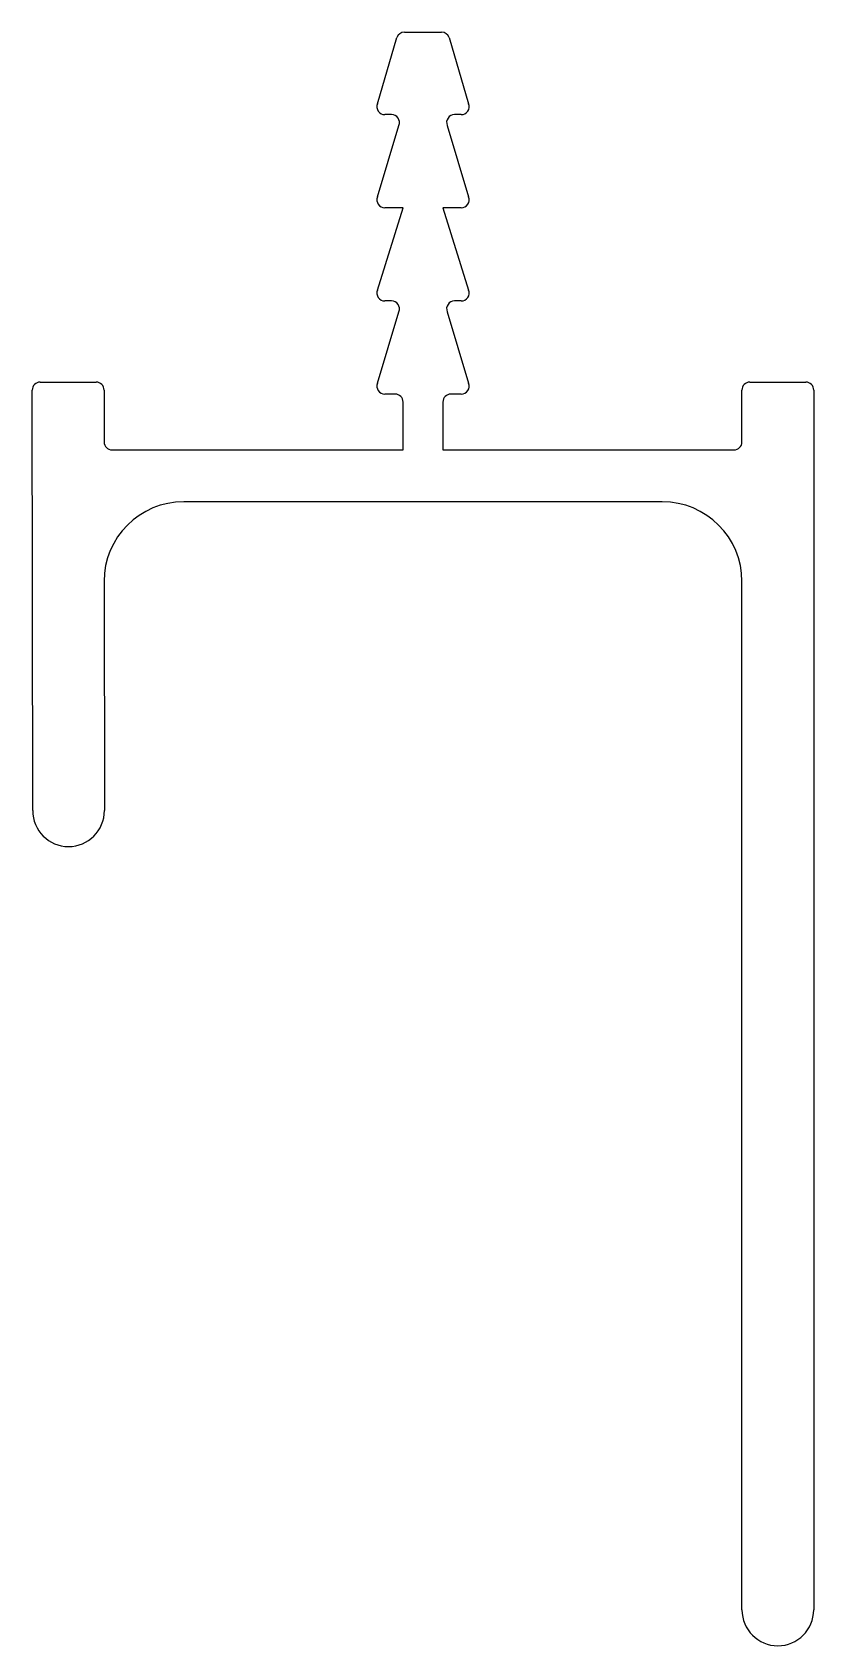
# Model space of a CAD drawing. Extents: x 1069.8 to 1089.4, y 306.7 to 347.2.
import ezdxf

# ---------------------------------------------------------------- set-up
doc = ezdxf.new("R2010")
doc.units = 0
doc.layers.get('0').update_dxf_attribs({"linetype": 'CONTINUOUS'})

msp = doc.modelspace()

# ---------------------------------------------------------------- linework, layer by layer
at = {"color": 0, "linetype": 'CONTINUOUS'}
for p, q in [((1078.412, 345.374), (1078.902, 347.039)), ((1079.089, 347.167), (1080.025, 347.167)), ((1080.212, 347.039), (1080.702, 345.374)), ((1078.765, 345.102), (1078.599, 345.102)), ((1080.515, 345.102), (1080.349, 345.102)), ((1078.412, 343.037), (1078.952, 344.83)), ((1080.162, 344.83), (1080.702, 343.037)), ((1078.412, 340.7), (1079.057, 342.765)), ((1079.057, 342.765), (1078.599, 342.765)), ((1080.515, 342.765), (1080.057, 342.765)), ((1080.057, 342.765), (1080.702, 340.7)), ((1078.765, 340.427), (1078.599, 340.427)), ((1080.515, 340.427), (1080.349, 340.427)), ((1078.412, 338.362), (1078.952, 340.155)), ((1080.162, 340.155), (1080.702, 338.362)), ((1069.957, 338.39), (1071.357, 338.39)), ((1087.757, 338.39), (1089.157, 338.39)), ((1069.767, 327.64), (1069.757, 338.19)), ((1071.557, 338.19), (1071.557, 336.89)), ((1078.857, 338.09), (1078.599, 338.09)), ((1080.515, 338.09), (1080.257, 338.09)), ((1087.557, 336.89), (1087.557, 338.19)), ((1089.357, 338.19), (1089.357, 307.59)), ((1079.057, 336.69), (1079.057, 337.89)), ((1080.057, 337.89), (1080.057, 336.69)), ((1071.757, 336.69), (1079.057, 336.69)), ((1080.057, 336.69), (1087.357, 336.69)), ((1085.557, 335.39), (1073.557, 335.39)), ((1071.557, 333.39), (1071.567, 327.64)), ((1087.557, 307.59), (1087.557, 333.39))]:
    msp.add_line(p, q, dxfattribs=at)
for centre, radius, start, end in [((1079.089, 346.967), 0.2, 90, 158.8369), ((1080.025, 346.967), 0.2, 21.1631, 90), ((1078.599, 345.302), 0.2, 158.8369, 270), ((1080.515, 345.302), 0.2, 270, 21.1631), ((1078.765, 344.902), 0.2, 338.8369, 90), ((1080.349, 344.902), 0.2, 90, 201.1631), ((1078.599, 342.965), 0.2, 158.8369, 270), ((1080.515, 342.965), 0.2, 270, 21.1631), ((1078.599, 340.627), 0.2, 158.8369, 270), ((1078.765, 340.227), 0.2, 338.8369, 90), ((1080.349, 340.227), 0.2, 90, 201.1631), ((1080.515, 340.627), 0.2, 270, 21.1631), ((1069.957, 338.19), 0.2, 90, 180), ((1071.357, 338.19), 0.2, 0, 90), ((1087.757, 338.19), 0.2, 90, 180), ((1089.157, 338.19), 0.2, 0, 90), ((1078.599, 338.29), 0.2, 158.8369, 270), ((1078.857, 337.89), 0.2, 0, 90), ((1080.257, 337.89), 0.2, 90, 180), ((1080.515, 338.29), 0.2, 270, 21.1631), ((1071.757, 336.89), 0.2, 180, 270), ((1087.357, 336.89), 0.2, 270, 0), ((1073.557, 333.39), 2, 90, 180), ((1085.557, 333.39), 2, 0, 90), ((1070.667, 327.64), 0.9, 180, 0), ((1088.457, 307.59), 0.9, 180, 0)]:
    msp.add_arc(centre, radius, start, end, dxfattribs=at)

doc.saveas('drawing.dxf')
